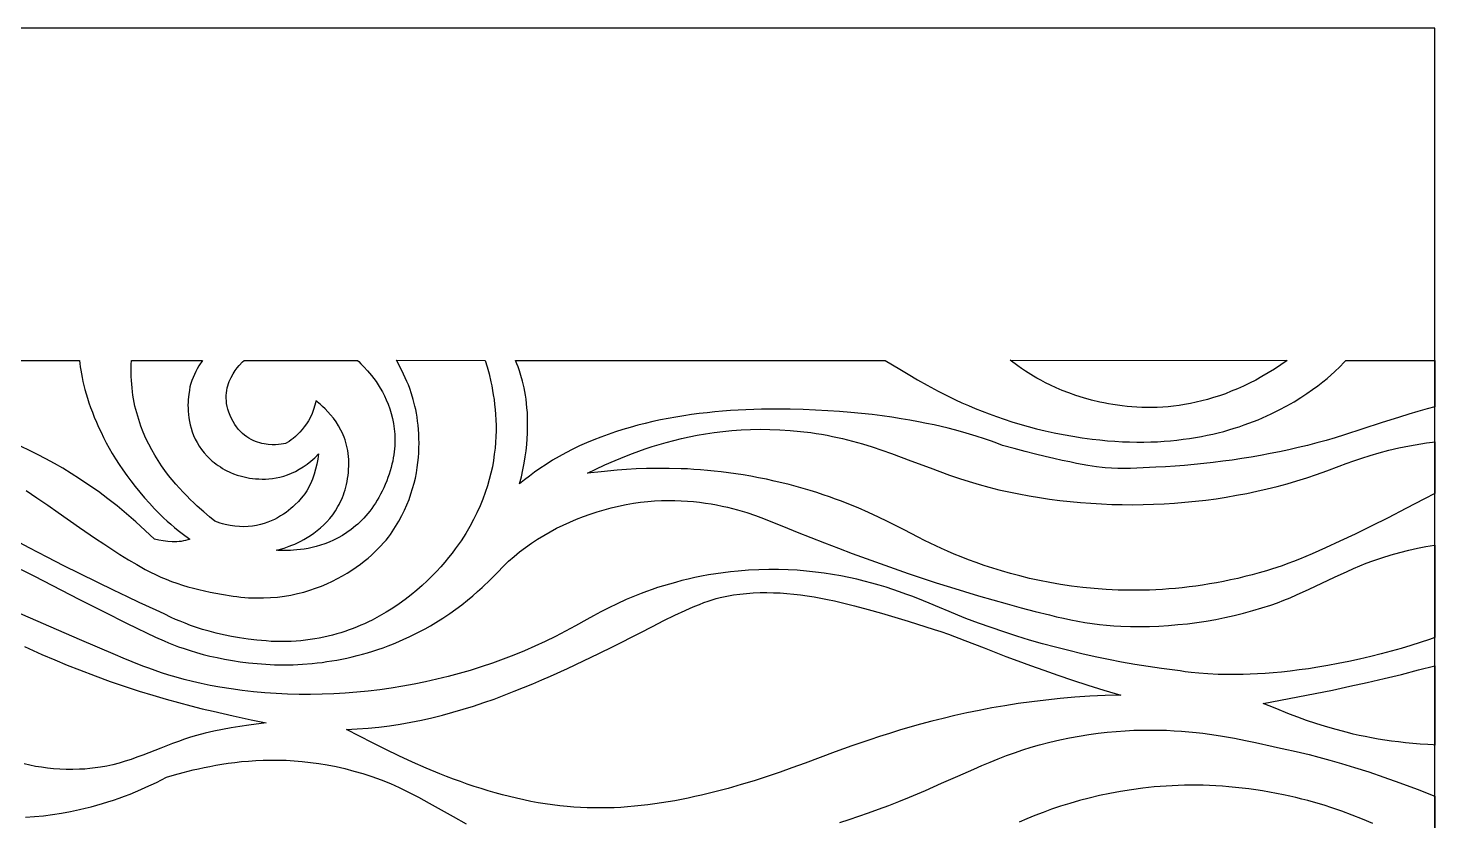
# Model space of a CAD drawing. Extents: x -445 to 570, y -1313 to 85.
# Drawn here: x 296.7 to 445, y -613.8 to -530.3 of the extents above; entities that cross this region are included whole.
import ezdxf

# ---------------------------------------------------------------- set-up
doc = ezdxf.new("R2010")
doc.units = 0
doc.layers.add('LAYER_1', color=18, linetype='CONTINUOUS')

msp = doc.modelspace()

# ---------------------------------------------------------------- linework, layer by layer
at = {"layer": 'LAYER_1'}
for points in [[(-445, -700.26), (445, -700.26), (445, -530.26), (-445, -530.26)], [(314.75, -565.88), (314.58, -566.17), (314.42, -566.47), (314.27, -566.78), (314.13, -567.09), (314, -567.4), (313.9, -567.73), (313.86, -567.85), (313.8, -568.09), (313.74, -568.44), (313.67, -568.89), (313.62, -569.41), (313.6, -569.7), (313.59, -570.01), (313.6, -570.33), (313.61, -570.66), (313.64, -571), (313.68, -571.36), (313.74, -571.72), (313.82, -572.08), (313.92, -572.45), (314.04, -572.83), (314.18, -573.2), (314.35, -573.58), (314.55, -573.95), (314.77, -574.32), (315.02, -574.68), (315.3, -575.04), (315.62, -575.39), (315.97, -575.73), (316.16, -575.9), (316.36, -576.06), (316.57, -576.22), (316.78, -576.38), (317.01, -576.53), (317.25, -576.68), (317.49, -576.83), (317.75, -576.97), (317.86, -577.02), (318.07, -577.12), (318.38, -577.24), (318.77, -577.38), (319.24, -577.51), (319.51, -577.58), (319.79, -577.64), (320.08, -577.69), (320.39, -577.74), (320.72, -577.77), (321.06, -577.79), (321.41, -577.8), (321.76, -577.8), (322.13, -577.77), (322.51, -577.73), (322.9, -577.67), (323.29, -577.59), (323.69, -577.48), (324.09, -577.34), (324.5, -577.18), (324.91, -576.99), (325.32, -576.77), (325.73, -576.52), (326.14, -576.24), (326.55, -575.91), (326.96, -575.55), (327.36, -575.15), (327.27, -575.69), (327.17, -576.23), (327.04, -576.76), (326.88, -577.29), (326.7, -577.81), (326.6, -578.06), (326.49, -578.31), (326.37, -578.56), (326.25, -578.8), (326.11, -579.03), (325.97, -579.26), (325.9, -579.36), (325.75, -579.56), (325.53, -579.83), (325.23, -580.16), (324.87, -580.52), (324.66, -580.72), (324.43, -580.91), (324.19, -581.11), (323.93, -581.31), (323.65, -581.5), (323.35, -581.69), (323.04, -581.88), (322.71, -582.05), (322.36, -582.21), (322, -582.36), (321.62, -582.49), (321.23, -582.6), (320.82, -582.69), (320.39, -582.76), (319.95, -582.81), (319.49, -582.83), (319.02, -582.82), (318.53, -582.77), (318.03, -582.7), (317.51, -582.59), (317.24, -582.52), (316.97, -582.44), (316.7, -582.35), (316.42, -582.25), (315.87, -581.8), (315.25, -581.26), (314.56, -580.65), (314.2, -580.31), (313.83, -579.96), (313.46, -579.58), (313.08, -579.19), (312.69, -578.77), (312.31, -578.34), (311.93, -577.88), (311.55, -577.41), (311.17, -576.91), (310.81, -576.4), (310.45, -575.86), (310.11, -575.3), (309.78, -574.72), (309.46, -574.13), (309.16, -573.51), (308.88, -572.87), (308.63, -572.21), (308.4, -571.53), (308.19, -570.82), (308.1, -570.46), (308.01, -570.1), (307.93, -569.73), (307.86, -569.35), (307.8, -568.97), (307.75, -568.59), (307.7, -568.2), (307.67, -567.8), (307.64, -567.4), (307.62, -566.99), (307.61, -566.58), (307.61, -566.16), (307.62, -565.74), (307.65, -565.31), (315.12, -565.3)], [(331.59, -565.42), (331.82, -565.64), (332.14, -565.96), (332.53, -566.38), (332.74, -566.63), (332.95, -566.9), (333.18, -567.2), (333.41, -567.52), (333.63, -567.86), (333.86, -568.23), (334.08, -568.62), (334.29, -569.03), (334.49, -569.46), (334.68, -569.92), (334.85, -570.39), (335, -570.89), (335.14, -571.4), (335.24, -571.94), (335.32, -572.5), (335.38, -573.08), (335.39, -573.37), (335.39, -573.67), (335.39, -573.98), (335.38, -574.29), (335.36, -574.6), (335.32, -574.92), (335.28, -575.25), (335.23, -575.57), (335.17, -575.91), (335.09, -576.24), (335, -576.59), (334.91, -576.93), (334.8, -577.28), (334.67, -577.64), (334.54, -578), (334.39, -578.36), (334.23, -578.72), (334.07, -579.07), (333.89, -579.41), (333.72, -579.73), (333.54, -580.04), (333.35, -580.34), (333.16, -580.63), (332.96, -580.91), (332.76, -581.18), (332.55, -581.43), (332.34, -581.68), (332.13, -581.91), (331.92, -582.14), (331.7, -582.35), (331.48, -582.56), (331.25, -582.75), (330.8, -583.12), (330.34, -583.45), (329.87, -583.74), (329.41, -584.01), (328.94, -584.24), (328.47, -584.45), (328.01, -584.62), (327.56, -584.78), (327.11, -584.91), (326.68, -585.02), (326.25, -585.11), (325.84, -585.18), (325.45, -585.24), (325.08, -585.28), (324.73, -585.31), (324.4, -585.33), (323.83, -585.34), (323.37, -585.33), (323.05, -585.32), (322.89, -585.31), (323.04, -585.27), (323.33, -585.19), (323.74, -585.07), (324.25, -584.89), (324.53, -584.78), (324.84, -584.65), (325.15, -584.51), (325.48, -584.35), (325.82, -584.17), (326.16, -583.97), (326.51, -583.75), (326.86, -583.5), (327.21, -583.24), (327.56, -582.95), (327.9, -582.64), (328.23, -582.31), (328.54, -581.95), (328.85, -581.56), (329.14, -581.15), (329.4, -580.71), (329.53, -580.48), (329.65, -580.24), (329.76, -579.99), (329.87, -579.74), (329.97, -579.48), (330.07, -579.21), (330.15, -578.94), (330.23, -578.65), (330.3, -578.36), (330.36, -578.06), (330.42, -577.75), (330.46, -577.43), (330.5, -577.11), (330.52, -576.77), (330.54, -576.43), (330.54, -576.08), (330.53, -575.75), (330.51, -575.42), (330.48, -575.11), (330.43, -574.8), (330.38, -574.51), (330.31, -574.22), (330.23, -573.94), (330.15, -573.67), (330.05, -573.4), (329.95, -573.15), (329.84, -572.9), (329.72, -572.66), (329.47, -572.2), (329.2, -571.78), (328.92, -571.39), (328.63, -571.03), (328.34, -570.71), (328.06, -570.41), (327.78, -570.15), (327.52, -569.91), (327.07, -569.54), (327.02, -569.78), (326.96, -570.02), (326.83, -570.47), (326.67, -570.89), (326.49, -571.28), (326.29, -571.65), (326.08, -571.99), (325.85, -572.3), (325.62, -572.59), (325.38, -572.86), (325.15, -573.1), (324.91, -573.31), (324.68, -573.51), (324.46, -573.68), (324.25, -573.83), (323.88, -574.06), (323.65, -574.1), (323.43, -574.13), (323.15, -574.16), (322.82, -574.18), (322.45, -574.18), (322.04, -574.15), (321.83, -574.13), (321.61, -574.09), (321.39, -574.04), (321.16, -573.99), (320.93, -573.91), (320.7, -573.83), (320.47, -573.73), (320.24, -573.62), (320.01, -573.49), (319.78, -573.34), (319.56, -573.17), (319.34, -572.99), (319.13, -572.78), (318.92, -572.56), (318.72, -572.31), (318.53, -572.04), (318.35, -571.74), (318.18, -571.42), (318.03, -571.09), (317.9, -570.76), (317.8, -570.45), (317.73, -570.14), (317.67, -569.84), (317.64, -569.55), (317.63, -569.26), (317.63, -568.98), (317.65, -568.71), (317.68, -568.45), (317.73, -568.2), (317.79, -567.96), (317.87, -567.73), (317.95, -567.5), (318.04, -567.29), (318.14, -567.08), (318.35, -566.7), (318.57, -566.36), (318.79, -566.07), (319, -565.82), (319.35, -565.46), (319.52, -565.31), (331.47, -565.3)], [(387.07, -565.31), (388.61, -566.23), (389.49, -566.76), (390.46, -567.33), (391.51, -567.92), (392.64, -568.52), (393.23, -568.83), (393.85, -569.14), (394.49, -569.44), (395.16, -569.75), (395.84, -570.05), (396.55, -570.35), (397.28, -570.65), (398.03, -570.94), (398.8, -571.22), (399.6, -571.49), (400.42, -571.76), (401.27, -572.02), (402.13, -572.26), (403.02, -572.5), (403.94, -572.72), (404.88, -572.93), (405.84, -573.12), (406.83, -573.29), (407.84, -573.45), (408.87, -573.59), (409.69, -573.68), (410.5, -573.76), (411.29, -573.82), (412.07, -573.86), (412.83, -573.89), (413.59, -573.91), (414.33, -573.9), (415.05, -573.89), (415.76, -573.86), (416.46, -573.82), (417.15, -573.76), (417.82, -573.69), (418.48, -573.61), (419.13, -573.52), (419.77, -573.42), (420.39, -573.31), (421, -573.19), (421.59, -573.06), (422.18, -572.92), (422.75, -572.77), (423.3, -572.61), (423.85, -572.45), (424.38, -572.28), (424.9, -572.1), (425.41, -571.92), (425.9, -571.73), (426.38, -571.54), (426.85, -571.34), (427.75, -570.93), (428.6, -570.51), (429.4, -570.09), (430.16, -569.65), (430.86, -569.22), (431.51, -568.79), (432.12, -568.37), (432.67, -567.96), (433.18, -567.56), (433.64, -567.19), (434.06, -566.83), (434.42, -566.5), (435.01, -565.94), (435.41, -565.53), (435.63, -565.31), (445, -565.31), (445, -570.18), (444.19, -570.39), (443.22, -570.67), (442.25, -570.96), (441.28, -571.26), (439.35, -571.89), (437.42, -572.52), (435.48, -573.14), (434.51, -573.44), (433.54, -573.72), (432.56, -573.99), (431.58, -574.25), (430.6, -574.48), (429.61, -574.71), (428.63, -574.92), (427.64, -575.12), (426.64, -575.31), (425.65, -575.48), (424.65, -575.64), (423.65, -575.8), (422.65, -575.93), (421.64, -576.06), (420.64, -576.17), (419.63, -576.28), (418.63, -576.36), (417.62, -576.44), (416.61, -576.51), (415.6, -576.56), (414.26, -576.62), (412.92, -576.68), (412.25, -576.69), (411.58, -576.69), (410.91, -576.67), (410.25, -576.62), (409.95, -576.59), (409.35, -576.51), (408.44, -576.36), (407.23, -576.15), (406.52, -576), (405.72, -575.84), (404.86, -575.65), (403.92, -575.43), (402.91, -575.18), (401.83, -574.9), (400.67, -574.59), (399.44, -574.25), (398.82, -574.02), (398.27, -573.82), (397.54, -573.56), (396.66, -573.27), (395.6, -572.95), (395.01, -572.78), (394.37, -572.61), (393.7, -572.44), (392.98, -572.27), (392.22, -572.1), (391.41, -571.93), (390.57, -571.76), (389.68, -571.6), (388.75, -571.44), (387.77, -571.29), (386.76, -571.15), (385.7, -571.01), (384.59, -570.89), (383.45, -570.78), (382.26, -570.68), (381.02, -570.6), (379.74, -570.53), (378.42, -570.48), (377.06, -570.45), (375.65, -570.44), (374.84, -570.44), (374.03, -570.45), (373.22, -570.47), (372.4, -570.5), (371.58, -570.54), (370.76, -570.59), (369.94, -570.65), (369.12, -570.73), (368.3, -570.81), (367.48, -570.9), (366.66, -571.01), (365.84, -571.13), (365.02, -571.26), (364.21, -571.41), (363.4, -571.57), (362.6, -571.74), (361.79, -571.93), (361, -572.13), (360.21, -572.35), (359.42, -572.58), (358.64, -572.83), (357.87, -573.09), (357.11, -573.37), (356.35, -573.67), (355.6, -573.98), (354.87, -574.31), (354.14, -574.66), (353.42, -575.03), (352.71, -575.42), (352.02, -575.82), (351.34, -576.25), (350.67, -576.69), (350.13, -577.08), (349.6, -577.48), (349.07, -577.89), (348.55, -578.3), (348.73, -577.56), (348.89, -576.84), (349.02, -576.14), (349.13, -575.47), (349.22, -574.81), (349.29, -574.17), (349.34, -573.55), (349.37, -572.96), (349.39, -572.38), (349.39, -571.83), (349.38, -571.3), (349.36, -570.79), (349.32, -570.3), (349.27, -569.83), (349.22, -569.38), (349.16, -568.96), (349.09, -568.56), (349.01, -568.18), (348.85, -567.48), (348.69, -566.88), (348.53, -566.38), (348.38, -565.96), (348.25, -565.64), (348.11, -565.29)], [(429.43, -565.31), (428.76, -565.77), (428.1, -566.21), (427.44, -566.61), (426.78, -567), (426.13, -567.36), (425.48, -567.69), (424.83, -568), (424.19, -568.29), (423.55, -568.55), (422.92, -568.8), (422.29, -569.02), (421.67, -569.22), (421.05, -569.4), (420.43, -569.56), (419.83, -569.71), (419.23, -569.83), (418.63, -569.94), (418.04, -570.03), (417.46, -570.11), (416.88, -570.17), (416.32, -570.21), (415.75, -570.24), (415.2, -570.25), (414.66, -570.26), (414.12, -570.25), (413.59, -570.22), (413.07, -570.19), (412.56, -570.14), (412.05, -570.09), (411.56, -570.02), (411.07, -569.95), (410.6, -569.87), (410.13, -569.78), (409.68, -569.68), (408.8, -569.47), (407.96, -569.23), (407.17, -568.98), (406.43, -568.72), (405.73, -568.45), (405.09, -568.17), (404.49, -567.9), (403.96, -567.64), (403.47, -567.39), (403.05, -567.16), (402.69, -566.95), (402.14, -566.62), (401.86, -566.44), (401.45, -566.16), (401.04, -565.86), (400.23, -565.26)], [(374.91, -572.56), (375.97, -572.6), (377.04, -572.67), (378.13, -572.77), (379.24, -572.91), (379.81, -572.99), (380.37, -573.08), (380.95, -573.19), (381.53, -573.3), (382.05, -573.41), (382.58, -573.53), (383.63, -573.79), (384.67, -574.09), (385.7, -574.41), (386.73, -574.75), (387.75, -575.11), (389.79, -575.87), (391.82, -576.63), (392.84, -577.01), (393.86, -577.38), (394.89, -577.73), (395.92, -578.07), (396.96, -578.38), (398, -578.66), (399.05, -578.92), (400.11, -579.15), (401.17, -579.37), (402.24, -579.57), (403.32, -579.75), (404.4, -579.91), (405.48, -580.05), (406.57, -580.17), (407.67, -580.28), (408.76, -580.36), (409.86, -580.43), (410.96, -580.47), (412.06, -580.5), (413.16, -580.51), (414.26, -580.49), (415.36, -580.46), (416.47, -580.41), (417.57, -580.34), (418.66, -580.25), (419.76, -580.14), (420.85, -580.01), (421.94, -579.87), (423.02, -579.7), (424.1, -579.51), (425.18, -579.31), (426.25, -579.08), (427.31, -578.84), (428.37, -578.57), (429.42, -578.29), (430.46, -577.99), (431.5, -577.67), (432.52, -577.32), (433.62, -576.92), (434.93, -576.43), (435.66, -576.16), (436.45, -575.88), (437.29, -575.6), (438.19, -575.32), (439.14, -575.04), (440.15, -574.77), (441.21, -574.52), (441.77, -574.41), (442.34, -574.29), (442.92, -574.19), (443.52, -574.09), (444.13, -573.99), (444.75, -573.91), (445, -573.88), (445, -579.32), (443.9, -579.9), (441.94, -580.92), (440.07, -581.88), (438.29, -582.77), (436.6, -583.6), (435, -584.36), (433.48, -585.06), (432.06, -585.68), (430.73, -586.24), (430.1, -586.49), (429.49, -586.72), (428.9, -586.94), (428.33, -587.13), (427.79, -587.31), (427.27, -587.47), (426.5, -587.69), (425.73, -587.9), (424.97, -588.09), (424.22, -588.27), (423.47, -588.44), (422.72, -588.59), (421.99, -588.73), (421.25, -588.86), (420.52, -588.98), (419.8, -589.08), (419.09, -589.18), (418.38, -589.26), (417.67, -589.33), (416.98, -589.39), (416.28, -589.44), (415.6, -589.47), (414.92, -589.5), (414.25, -589.52), (413.58, -589.53), (412.92, -589.53), (412.27, -589.52), (411.62, -589.5), (410.98, -589.48), (410.35, -589.44), (409.11, -589.35), (407.9, -589.23), (406.71, -589.09), (405.56, -588.91), (404.44, -588.72), (403.35, -588.5), (402.29, -588.27), (401.26, -588.02), (400.27, -587.76), (399.32, -587.48), (398.4, -587.2), (397.51, -586.91), (396.66, -586.61), (395.85, -586.31), (395.08, -586.01), (394.35, -585.71), (393.65, -585.41), (393, -585.12), (391.81, -584.57), (391.21, -584.27), (390.55, -583.93), (389.06, -583.15), (388.22, -582.72), (387.32, -582.27), (386.36, -581.81), (385.33, -581.33), (384.23, -580.85), (383.07, -580.38), (382.46, -580.14), (381.83, -579.91), (381.19, -579.68), (380.53, -579.45), (379.85, -579.22), (379.15, -579.01), (378.43, -578.79), (377.7, -578.59), (376.94, -578.38), (376.17, -578.19), (375.38, -578.01), (374.56, -577.83), (373.73, -577.66), (372.92, -577.51), (372.12, -577.37), (371.33, -577.25), (370.56, -577.14), (369.8, -577.05), (369.06, -576.96), (368.33, -576.89), (367.62, -576.83), (366.92, -576.78), (366.24, -576.74), (365.58, -576.71), (364.29, -576.68), (363.07, -576.68), (361.92, -576.7), (360.83, -576.74), (359.8, -576.8), (358.84, -576.87), (357.13, -577.03), (355.7, -577.17), (356.56, -576.76), (357.54, -576.31), (358.62, -575.83), (359.21, -575.59), (359.81, -575.34), (360.45, -575.1), (361.11, -574.86), (361.79, -574.62), (362.5, -574.38), (363.24, -574.16), (364, -573.94), (364.78, -573.73), (365.59, -573.53), (366.42, -573.35), (367.27, -573.18), (368.15, -573.03), (369.05, -572.89), (369.97, -572.78), (370.92, -572.68), (371.89, -572.61), (372.87, -572.57), (373.88, -572.55)], [(375.3, -589.78), (376.01, -589.81), (376.72, -589.86), (377.44, -589.93), (378.15, -590.01), (378.86, -590.11), (379.58, -590.23), (380.29, -590.35), (381, -590.49), (381.72, -590.64), (382.43, -590.8), (383.14, -590.98), (383.85, -591.16), (385.27, -591.54), (386.68, -591.95), (388.09, -592.37), (389.48, -592.8), (392.23, -593.66), (392.95, -593.89), (393.73, -594.17), (395.48, -594.82), (397.5, -595.61), (399.8, -596.5), (401.06, -596.97), (402.38, -597.46), (403.78, -597.96), (405.25, -598.48), (406.8, -599), (408.42, -599.52), (410.12, -600.05), (411.9, -600.57), (410.25, -600.62), (408.64, -600.7), (407.06, -600.81), (405.51, -600.94), (404, -601.1), (402.53, -601.28), (401.09, -601.48), (399.68, -601.7), (398.31, -601.93), (396.98, -602.19), (395.67, -602.46), (394.41, -602.74), (393.17, -603.03), (391.97, -603.33), (390.8, -603.65), (389.67, -603.96), (388.57, -604.29), (387.51, -604.62), (386.47, -604.95), (385.47, -605.28), (383.57, -605.93), (381.8, -606.57), (378.64, -607.75), (377.25, -608.26), (375.99, -608.71), (374.64, -609.16), (373.28, -609.6), (371.9, -610.02), (370.52, -610.41), (369.13, -610.78), (367.73, -611.12), (367.02, -611.28), (366.32, -611.43), (365.61, -611.58), (364.91, -611.71), (364.2, -611.83), (363.49, -611.95), (362.78, -612.05), (362.07, -612.15), (361.36, -612.23), (360.65, -612.3), (359.93, -612.36), (359.22, -612.41), (358.51, -612.45), (357.8, -612.47), (357.09, -612.48), (356.38, -612.48), (355.67, -612.47), (354.96, -612.44), (354.25, -612.39), (353.54, -612.33), (352.77, -612.25), (352.01, -612.15), (351.25, -612.04), (350.49, -611.92), (349.73, -611.78), (348.98, -611.63), (348.23, -611.46), (347.48, -611.28), (346.73, -611.09), (345.98, -610.88), (345.24, -610.67), (344.5, -610.44), (343.76, -610.2), (343.03, -609.96), (342.3, -609.7), (341.57, -609.43), (340.84, -609.15), (340.12, -608.87), (338.68, -608.27), (337.25, -607.65), (335.83, -606.99), (334.43, -606.32), (333.04, -605.62), (331.67, -604.91), (330.31, -604.19), (331.44, -604.14), (332.57, -604.06), (333.7, -603.95), (334.83, -603.81), (335.95, -603.64), (337.07, -603.44), (338.19, -603.21), (339.3, -602.96), (340.41, -602.69), (341.51, -602.39), (342.61, -602.07), (343.7, -601.73), (344.78, -601.37), (345.86, -600.99), (346.92, -600.59), (347.98, -600.18), (348.97, -599.78), (349.94, -599.38), (350.89, -598.97), (351.81, -598.57), (353.59, -597.77), (355.29, -596.97), (356.9, -596.19), (358.42, -595.44), (361.24, -594), (362.54, -593.34), (363.76, -592.73), (364.91, -592.16), (365.99, -591.65), (366.51, -591.42), (367.01, -591.2), (367.49, -591.01), (367.96, -590.82), (368.41, -590.66), (368.84, -590.52), (369.27, -590.39), (369.67, -590.29), (370.37, -590.14), (371.07, -590.02), (371.77, -589.93), (372.47, -589.85), (373.17, -589.8), (373.88, -589.77), (374.59, -589.77)], [(445, -605.84), (444.81, -605.83), (444.26, -605.8), (443.46, -605.75), (442.67, -605.69), (441.91, -605.61), (441.16, -605.52), (440.43, -605.43), (439.71, -605.32), (439.02, -605.21), (438.33, -605.08), (437.67, -604.95), (437.02, -604.82), (436.39, -604.68), (435.78, -604.53), (434.6, -604.22), (433.49, -603.9), (432.44, -603.57), (431.46, -603.24), (430.55, -602.91), (429.69, -602.58), (428.18, -601.97), (426.92, -601.45), (428.74, -601.12), (430.57, -600.77), (432.4, -600.41), (434.22, -600.04), (436.04, -599.65), (437.86, -599.24), (439.67, -598.82), (441.48, -598.39), (443.29, -597.93), (445, -597.48)]]:
    msp.add_lwpolyline(points, close=True, dxfattribs=at)
for points in [[(288.01, -565.31), (302.17, -565.31), (302.2, -565.63), (302.24, -565.97), (302.29, -566.33), (302.36, -566.71), (302.43, -567.1), (302.52, -567.51), (302.62, -567.93), (302.73, -568.37), (302.86, -568.83), (303, -569.29), (303.16, -569.77), (303.33, -570.26), (303.52, -570.76), (303.72, -571.27), (303.94, -571.8), (304.17, -572.33), (304.43, -572.87), (304.7, -573.41), (304.99, -573.97), (305.3, -574.53), (305.62, -575.1), (305.97, -575.67), (306.34, -576.25), (306.73, -576.83), (307.14, -577.41), (307.57, -578), (308.03, -578.59), (308.51, -579.18), (309.01, -579.77), (309.53, -580.36), (310.08, -580.95), (310.65, -581.53), (311.02, -581.89), (311.39, -582.24), (311.78, -582.57), (312.17, -582.9), (312.57, -583.22), (312.97, -583.54), (313.79, -584.14), (313.57, -584.22), (313.35, -584.28), (313.12, -584.33), (312.89, -584.37), (312.66, -584.39), (312.42, -584.41), (312.18, -584.41), (311.94, -584.41), (311.46, -584.37), (310.99, -584.31), (310.51, -584.24), (310.05, -584.15), (309.56, -583.68), (309.08, -583.21), (308.59, -582.76), (308.1, -582.31), (307.61, -581.88), (307.11, -581.46), (306.13, -580.64), (305.14, -579.87), (304.15, -579.13), (303.16, -578.43), (302.17, -577.77), (301.28, -577.21), (300.39, -576.67), (299.51, -576.16), (298.63, -575.67), (297.75, -575.21), (296.88, -574.78), (296.02, -574.37)], [(296.54, -579.02), (297.68, -579.78), (298.81, -580.55), (299.93, -581.33), (302.17, -582.9), (303.86, -584.07), (304.71, -584.64), (305.57, -585.21), (306.43, -585.76), (307.31, -586.3), (308.19, -586.82), (309.08, -587.32), (309.63, -587.61), (310.18, -587.88), (310.74, -588.13), (311.3, -588.37), (311.86, -588.59), (312.43, -588.79), (313, -588.98), (313.58, -589.15), (314.16, -589.31), (314.74, -589.46), (315.33, -589.6), (315.92, -589.73), (316.52, -589.84), (317.13, -589.95), (318.35, -590.15), (318.76, -590.2), (319.17, -590.25), (319.58, -590.28), (319.98, -590.31), (320.77, -590.34), (321.54, -590.34), (322.29, -590.3), (323.03, -590.24), (323.75, -590.15), (324.45, -590.03), (325.13, -589.88), (325.79, -589.71), (326.43, -589.52), (327.05, -589.31), (327.66, -589.08), (328.24, -588.84), (328.81, -588.58), (329.35, -588.3), (329.87, -588.02), (330.37, -587.72), (330.86, -587.41), (331.32, -587.1), (331.76, -586.78), (332.17, -586.46), (332.57, -586.13), (332.94, -585.81), (333.3, -585.48), (333.62, -585.16), (333.93, -584.85), (334.21, -584.53), (334.48, -584.23), (334.71, -583.94), (334.93, -583.65), (335.11, -583.38), (335.48, -582.81), (335.82, -582.23), (336.13, -581.66), (336.41, -581.08), (336.66, -580.51), (336.89, -579.94), (337.09, -579.37), (337.27, -578.81), (337.43, -578.25), (337.56, -577.69), (337.67, -577.14), (337.76, -576.6), (337.83, -576.07), (337.89, -575.54), (337.92, -575.02), (337.94, -574.51), (337.95, -574.01), (337.94, -573.52), (337.92, -573.05), (337.89, -572.59), (337.85, -572.13), (337.8, -571.7), (337.74, -571.28), (337.67, -570.87), (337.59, -570.48), (337.51, -570.11), (337.34, -569.41), (337.16, -568.8), (336.98, -568.26), (336.83, -567.88), (336.67, -567.5), (336.32, -566.75), (335.95, -566.01), (335.57, -565.28), (344.93, -565.29), (345.12, -565.97), (345.32, -566.72), (345.51, -567.55), (345.6, -567.99), (345.69, -568.46), (345.77, -568.93), (345.85, -569.43), (345.91, -569.94), (345.97, -570.47), (346.01, -571.01), (346.05, -571.57), (346.06, -572.14), (346.06, -572.73), (346.05, -573.32), (346.01, -573.93), (345.96, -574.56), (345.88, -575.19), (345.79, -575.84), (345.67, -576.5), (345.52, -577.17), (345.35, -577.84), (345.15, -578.53), (344.92, -579.22), (344.66, -579.93), (344.37, -580.64), (344.04, -581.36), (343.68, -582.08), (343.29, -582.81), (342.86, -583.55), (342.63, -583.92), (342.37, -584.31), (342.08, -584.73), (341.77, -585.16), (341.43, -585.61), (341.06, -586.08), (340.66, -586.55), (340.24, -587.04), (339.78, -587.53), (339.31, -588.03), (338.8, -588.53), (338.26, -589.03), (337.7, -589.52), (337.11, -590.01), (336.49, -590.49), (335.85, -590.96), (335.18, -591.41), (334.48, -591.85), (333.75, -592.27), (333, -592.67), (332.61, -592.86), (332.21, -593.05), (331.81, -593.22), (331.41, -593.39), (330.99, -593.56), (330.57, -593.71), (330.14, -593.86), (329.71, -594), (329.27, -594.13), (328.82, -594.26), (328.36, -594.37), (327.9, -594.48), (327.43, -594.57), (326.96, -594.65), (326.47, -594.73), (325.98, -594.79), (325.49, -594.84), (324.99, -594.88), (324.48, -594.91), (323.96, -594.93), (323.44, -594.94), (322.91, -594.93), (322.37, -594.91), (321.83, -594.87), (320.86, -594.79), (319.92, -594.67), (319.03, -594.54), (318.17, -594.39), (317.35, -594.22), (316.57, -594.04), (315.83, -593.85), (315.13, -593.65), (314.48, -593.44), (313.86, -593.23), (313.29, -593.01), (312.76, -592.8), (312.27, -592.59), (311.83, -592.39), (311.07, -592.02), (310.23, -591.63), (308.46, -590.81), (307.23, -590.23), (305.76, -589.53), (304.08, -588.71), (302.16, -587.77), (300.52, -586.94), (298.75, -586.04), (296.85, -585.05), (294.81, -583.98)], [(294.66, -586.67), (297.34, -588.02), (302.17, -590.49), (304.77, -591.81), (307.12, -592.99), (308.2, -593.53), (309.22, -594.02), (310.17, -594.46), (311.07, -594.87), (311.54, -595.07), (312.06, -595.27), (312.61, -595.48), (313.2, -595.68), (313.82, -595.89), (314.48, -596.09), (315.18, -596.28), (315.9, -596.46), (316.66, -596.63), (317.45, -596.79), (318.27, -596.94), (319.11, -597.07), (319.98, -597.18), (320.88, -597.26), (321.79, -597.33), (322.73, -597.37), (323.69, -597.38), (324.67, -597.37), (325.67, -597.32), (326.69, -597.24), (327.2, -597.19), (327.72, -597.13), (328.24, -597.05), (328.76, -596.97), (329.29, -596.88), (329.82, -596.78), (330.35, -596.67), (330.89, -596.55), (331.43, -596.41), (331.97, -596.27), (332.51, -596.11), (333.06, -595.95), (333.61, -595.77), (334.15, -595.58), (334.7, -595.37), (335.26, -595.16), (335.81, -594.93), (336.36, -594.68), (336.92, -594.43), (337.48, -594.16), (338.03, -593.88), (338.59, -593.58), (339.15, -593.27), (339.71, -592.94), (340.46, -592.47), (341.18, -591.99), (341.84, -591.52), (342.47, -591.05), (343.06, -590.58), (343.61, -590.12), (344.12, -589.67), (344.6, -589.23), (345.46, -588.4), (346.2, -587.65), (346.84, -586.99), (347.12, -586.71), (347.39, -586.46), (347.96, -585.96), (348.55, -585.48), (349.16, -585.01), (349.79, -584.57), (350.43, -584.14), (351.09, -583.74), (351.75, -583.36), (352.44, -582.99), (353.13, -582.65), (353.83, -582.33), (354.54, -582.03), (355.26, -581.75), (355.98, -581.49), (356.71, -581.25), (357.45, -581.03), (358.19, -580.83), (358.98, -580.65), (359.77, -580.49), (360.54, -580.35), (361.3, -580.25), (362.04, -580.16), (362.77, -580.11), (363.49, -580.07), (364.2, -580.05), (364.89, -580.06), (365.57, -580.08), (366.23, -580.12), (366.88, -580.17), (367.51, -580.24), (368.13, -580.33), (368.73, -580.42), (369.31, -580.53), (369.88, -580.65), (370.44, -580.77), (370.97, -580.91), (371.49, -581.05), (372, -581.19), (372.48, -581.34), (373.4, -581.65), (374.25, -581.96), (375.02, -582.26), (376.34, -582.8), (377.79, -583.39), (379.23, -583.97), (380.69, -584.54), (382.14, -585.1), (383.6, -585.65), (385.07, -586.19), (386.54, -586.72), (388.01, -587.24), (389.48, -587.75), (390.97, -588.24), (392.45, -588.73), (393.94, -589.2), (395.43, -589.66), (396.92, -590.1), (398.42, -590.54), (399.92, -590.96), (401.4, -591.36), (402.88, -591.76), (404.37, -592.13), (405.12, -592.31), (405.87, -592.48), (406.62, -592.64), (407.37, -592.78), (408.12, -592.92), (408.88, -593.03), (409.64, -593.13), (410.4, -593.22), (411.16, -593.28), (411.92, -593.32), (412.92, -593.35), (413.92, -593.36), (414.92, -593.34), (415.92, -593.3), (416.92, -593.24), (417.92, -593.15), (418.92, -593.05), (419.91, -592.92), (420.91, -592.77), (421.9, -592.59), (422.88, -592.4), (423.86, -592.18), (424.83, -591.94), (425.8, -591.67), (426.76, -591.39), (427.71, -591.09), (428.4, -590.84), (429.08, -590.58), (429.76, -590.31), (430.43, -590.02), (431.77, -589.42), (433.09, -588.79), (434.42, -588.15), (435.75, -587.54), (436.42, -587.24), (437.09, -586.95), (437.77, -586.68), (438.46, -586.42), (439.42, -586.09), (440.38, -585.79), (441.32, -585.53), (442.25, -585.3), (443.16, -585.09), (444.06, -584.92), (444.95, -584.78), (445, -584.77), (445, -594.5), (444.43, -594.7), (443.46, -595.03), (442.47, -595.34), (441.45, -595.65), (440.41, -595.95), (439.34, -596.23), (438.24, -596.51), (437.07, -596.78), (435.92, -597.03), (434.81, -597.26), (433.73, -597.46), (432.68, -597.64), (431.67, -597.8), (430.69, -597.93), (429.74, -598.05), (428.83, -598.15), (427.95, -598.23), (427.11, -598.29), (426.3, -598.34), (425.52, -598.38), (424.78, -598.4), (424.08, -598.41), (423.41, -598.42), (422.77, -598.41), (422.17, -598.39), (421.08, -598.34), (420.13, -598.27), (419.33, -598.19), (418.68, -598.11), (418.17, -598.03), (417.61, -597.94), (416.2, -597.76), (414.79, -597.56), (413.39, -597.34), (411.99, -597.09), (410.59, -596.82), (409.19, -596.53), (407.8, -596.22), (406.42, -595.89), (405.03, -595.54), (403.66, -595.16), (402.29, -594.77), (400.93, -594.35), (399.57, -593.92), (398.23, -593.46), (396.89, -592.98), (395.56, -592.49), (394.73, -592.16), (393.81, -591.77), (392.8, -591.34), (391.7, -590.88), (390.51, -590.4), (389.89, -590.16), (389.24, -589.92), (388.57, -589.68), (387.87, -589.45), (387.16, -589.21), (386.42, -588.99), (385.66, -588.77), (384.87, -588.56), (384.07, -588.37), (383.24, -588.18), (382.39, -588.01), (381.52, -587.86), (380.63, -587.72), (379.71, -587.6), (378.77, -587.5), (377.81, -587.42), (376.83, -587.37), (375.83, -587.34), (374.8, -587.34), (373.75, -587.36), (372.68, -587.42), (371.59, -587.5), (370.78, -587.58), (369.99, -587.68), (369.22, -587.79), (368.46, -587.91), (367.73, -588.05), (367.01, -588.19), (366.32, -588.35), (365.64, -588.51), (364.97, -588.69), (364.33, -588.87), (363.7, -589.06), (363.09, -589.25), (362.5, -589.45), (361.92, -589.66), (361.36, -589.87), (360.82, -590.08), (359.79, -590.51), (358.83, -590.95), (357.93, -591.38), (357.1, -591.81), (356.34, -592.21), (355.64, -592.6), (354.43, -593.28), (353.38, -593.85), (352.32, -594.4), (351.25, -594.93), (350.16, -595.43), (349.05, -595.91), (347.94, -596.37), (346.81, -596.8), (345.67, -597.21), (344.51, -597.6), (343.35, -597.97), (342.18, -598.31), (341.01, -598.62), (339.82, -598.91), (338.63, -599.18), (337.43, -599.43), (336.23, -599.65), (335.02, -599.84), (333.81, -600.01), (332.6, -600.16), (331.38, -600.28), (330.17, -600.37), (328.95, -600.45), (327.74, -600.49), (326.52, -600.51), (325.31, -600.5), (324.1, -600.47), (322.89, -600.42), (321.69, -600.33), (320.5, -600.22), (319.31, -600.09), (318.13, -599.93), (316.95, -599.74), (315.94, -599.55), (314.98, -599.35), (314.06, -599.14), (313.19, -598.92), (312.36, -598.69), (311.57, -598.46), (310.82, -598.22), (310.12, -597.98), (309.46, -597.74), (308.84, -597.51), (307.71, -597.07), (306.75, -596.67), (305.94, -596.33), (304.06, -595.53), (302.17, -594.73), (298.38, -593.07), (294.59, -591.41)], [(296.35, -595.46), (296.83, -595.68), (298.2, -596.29), (299.55, -596.87), (300.87, -597.42), (302.17, -597.93), (303.81, -598.55), (305.41, -599.13), (306.96, -599.66), (308.45, -600.15), (309.89, -600.59), (311.28, -601), (312.6, -601.37), (313.88, -601.7), (315.09, -602.01), (316.24, -602.28), (318.37, -602.77), (320.24, -603.17), (321.85, -603.51), (320, -603.76), (319.07, -603.89), (318.15, -604.04), (317.22, -604.21), (316.31, -604.39), (315.4, -604.6), (314.49, -604.84), (313.86, -605.03), (313.22, -605.24), (312.59, -605.46), (311.97, -605.69), (310.72, -606.17), (309.47, -606.66), (308.85, -606.9), (308.22, -607.13), (307.59, -607.35), (306.96, -607.56), (306.33, -607.75), (305.69, -607.92), (305.04, -608.06), (304.38, -608.18), (303.82, -608.26), (303.26, -608.32), (302.71, -608.37), (302.17, -608.4), (301.46, -608.42), (300.77, -608.42), (300.09, -608.39), (299.43, -608.35), (298.78, -608.28), (298.15, -608.19), (297.52, -608.09), (296.92, -607.97), (296.32, -607.83)], [(382.29, -614.01), (383.29, -613.69), (384.3, -613.34), (385.33, -612.98), (386.37, -612.6), (387.44, -612.2), (388.52, -611.78), (389.62, -611.34), (390.48, -610.99), (391.33, -610.62), (393.02, -609.87), (394.72, -609.12), (396.41, -608.37), (397.26, -608), (398.12, -607.64), (398.97, -607.3), (399.84, -606.96), (400.7, -606.65), (401.58, -606.35), (402.46, -606.07), (403.35, -605.82), (404.42, -605.55), (405.47, -605.3), (406.5, -605.09), (407.52, -604.9), (408.52, -604.74), (409.51, -604.6), (410.47, -604.49), (411.42, -604.4), (412.35, -604.34), (413.26, -604.29), (414.15, -604.27), (415.02, -604.26), (415.87, -604.27), (416.71, -604.29), (417.52, -604.33), (418.31, -604.38), (419.08, -604.44), (419.83, -604.52), (420.56, -604.6), (421.26, -604.69), (421.95, -604.79), (422.61, -604.9), (423.87, -605.12), (425.03, -605.36), (426.11, -605.59), (427.95, -606.01), (428.42, -606.1), (429.39, -606.3), (430.06, -606.44), (430.85, -606.62), (431.75, -606.84), (432.78, -607.11), (433.92, -607.42), (435.17, -607.78), (436.54, -608.2), (438.03, -608.68), (439.62, -609.22), (441.32, -609.82), (443.13, -610.5), (445, -611.22), (445, -617.74)], [(296.46, -613.44), (297.41, -613.38), (298.37, -613.29), (299.32, -613.17), (300.27, -613.03), (301.22, -612.85), (302.17, -612.65), (302.77, -612.51), (303.38, -612.36), (303.98, -612.19), (304.57, -612.02), (305.16, -611.84), (305.75, -611.64), (306.34, -611.44), (306.91, -611.23), (307.49, -611.01), (308.06, -610.78), (308.62, -610.54), (309.17, -610.3), (309.72, -610.04), (310.26, -609.78), (310.8, -609.51), (311.33, -609.23), (312.16, -608.99), (313.1, -608.73), (314.15, -608.47), (314.7, -608.34), (315.29, -608.21), (315.89, -608.09), (316.52, -607.97), (317.17, -607.86), (317.84, -607.76), (318.54, -607.67), (319.25, -607.59), (319.98, -607.53), (320.74, -607.48), (321.51, -607.44), (322.3, -607.43), (323.1, -607.43), (323.93, -607.45), (324.77, -607.5), (325.63, -607.57), (326.5, -607.67), (327.38, -607.79), (328.28, -607.94), (329.2, -608.12), (330.13, -608.33), (331.07, -608.58), (332.02, -608.86), (332.98, -609.17), (333.95, -609.52), (334.94, -609.91), (335.38, -610.1), (335.85, -610.32), (336.33, -610.55), (336.83, -610.8), (337.89, -611.35), (339.02, -611.97), (341.54, -613.38), (342.92, -614.15)], [(438.45, -614.13), (437.39, -613.67), (436.3, -613.23), (435.18, -612.82), (434.02, -612.42), (433.43, -612.23), (432.83, -612.05), (432.22, -611.87), (431.6, -611.7), (430.98, -611.54), (430.34, -611.38), (429.7, -611.23), (429.05, -611.09), (428.31, -610.94), (427.58, -610.81), (426.85, -610.68), (426.13, -610.57), (425.41, -610.47), (424.7, -610.38), (424, -610.31), (423.3, -610.24), (422.61, -610.19), (421.92, -610.15), (421.25, -610.12), (420.57, -610.09), (419.91, -610.08), (419.25, -610.08), (418.6, -610.09), (417.95, -610.11), (417.31, -610.13), (416.68, -610.17), (416.05, -610.21), (415.43, -610.26), (414.22, -610.39), (413.03, -610.55), (411.87, -610.73), (410.74, -610.94), (409.64, -611.17), (408.57, -611.43), (407.54, -611.7), (406.53, -611.99), (405.56, -612.3), (404.61, -612.62), (403.71, -612.94), (402.83, -613.28), (401.99, -613.62), (401.18, -613.97)]]:
    msp.add_lwpolyline(points, dxfattribs=at)

doc.saveas('drawing.dxf')
